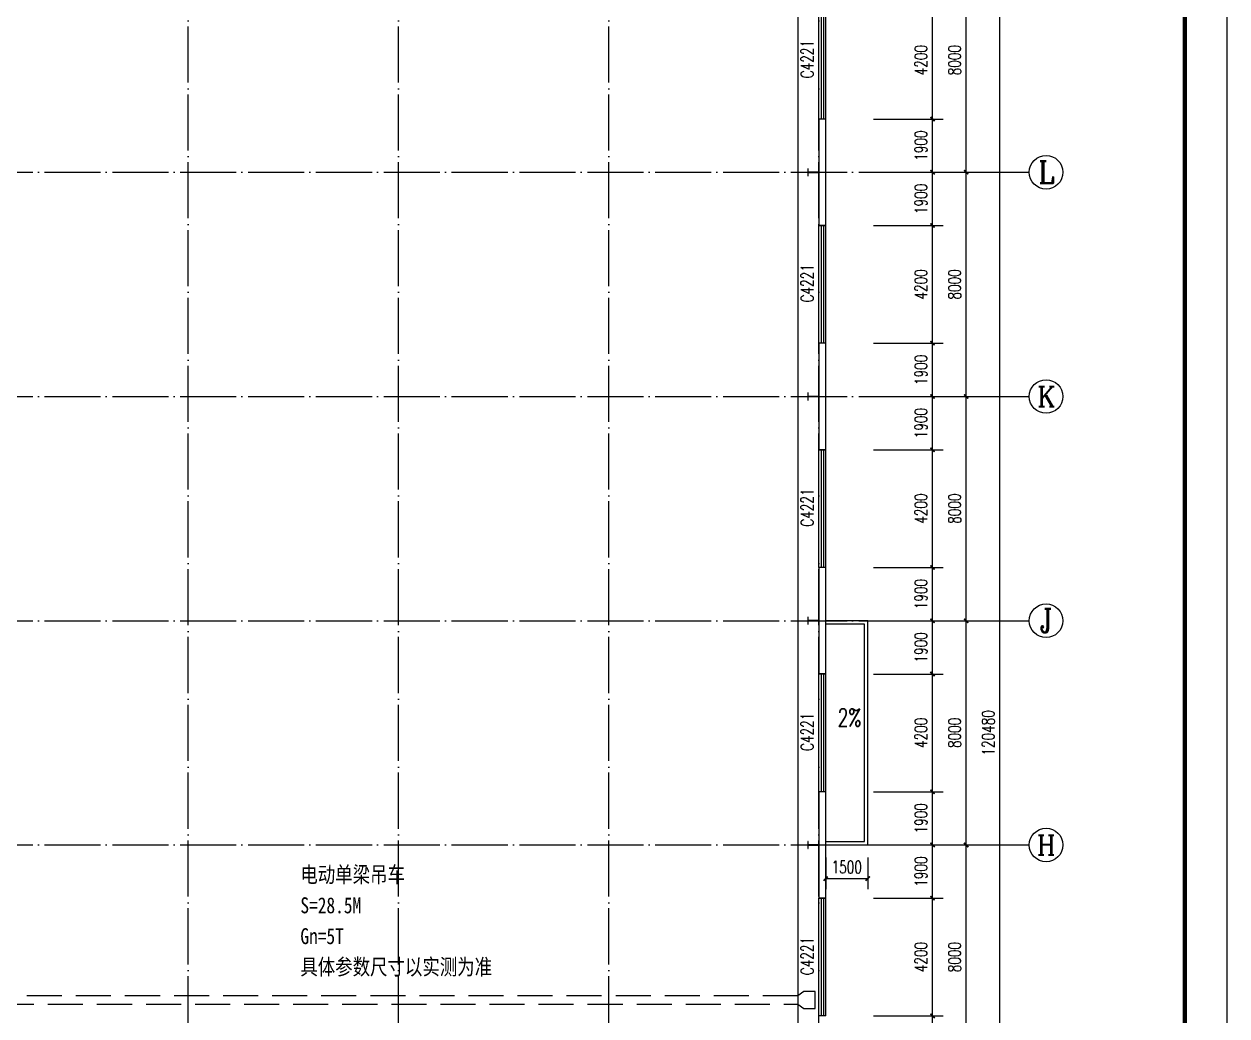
# Model space of a CAD drawing. Extents: x 14591016 to 15383666, y -730593 to -510197.
# Drawn here: x 14821716 to 14864616, y -656743 to -621354 of the extents above; entities that cross this region are included whole.
import ezdxf
from ezdxf.enums import TextEntityAlignment as Align

# ---------------------------------------------------------------- set-up
doc = ezdxf.new("R2010")
doc.units = 0
doc.header["$LTSCALE"] = 1000
doc.header["$MEASUREMENT"] = 0
doc.linetypes.add('DASH', pattern=[0.35, 0.25, -0.1])
doc.linetypes.add('DOTE', pattern=[2.42, 2, -0.2, 0.02, -0.2])
for name, color, linetype in [('AXIS', 3, 'Continuous'), ('AXIS_TEXT', 7, 'Continuous'), ('COLUMN', 2, 'Continuous'), ('DIM_SYMB', 3, 'Continuous'), ('DOTE', 1, 'DOTE'), ('PUB_DIM', 3, 'Continuous'), ('PUB_TEXT', 7, 'Continuous'), ('TK', 4, 'Continuous'), ('WALL-PARAPET', 6, 'Continuous'), ('WINDOW', 4, 'Continuous'), ('WINDOW_TEXT', 7, 'Continuous')]:
    doc.layers.add(name, color=color, linetype=linetype)
doc.styles.add('_TCH_AXIS', font='COMPLEX', dxfattribs={"bigfont": 'GBCBIG'})
doc.styles.add('_TCH_DIM', font='SIMPLEX', dxfattribs={"bigfont": 'GBCBIG'})
doc.styles.add('_TCH_DIM_T3', font='SIMPLEX', dxfattribs={"width": 0.705882, "bigfont": 'GBCBIG'})
doc.styles.add('_TCH_WINDOW', font='SIMPLEX', dxfattribs={"height": 3.5, "bigfont": 'GBCBIG'})
doc.styles.add('COMPLEX', font='COMPLEX')
doc.styles.add('宋体', font='', dxfattribs={"width": 0.8})
doc.styles.get('宋体').set_extended_font_data('SimSun')
doc.dimstyles.new('_TCH_ARCH&&150', dxfattribs={"dimtxt": 446.25, "dimasz": 150, "dimexe": 375, "dimexo": 450, "dimgap": 189.375, "dimtad": 1, "dimdec": 0, "dimzin": 0, "dimdsep": 46, "dimtxsty": '_TCH_DIM_T3', "dimblk": 'ARCHTICK', "dimcen": 0.09, "dimclrt": 7, "dimazin": 2, "dimtfac": 1, "dimtdec": 0, "dimtix": 1, "dimtmove": 2, "dimatfit": 3, "dimfxl": 0, "dimtolj": 1, "dimtzin": 0, "dimarcsym": 0})

# ---------------------------------------------------------------- blocks, each defined once
blk = doc.blocks.new('A$C797E1D2B')
at = {"layer": 'COLUMN'}
h = blk.add_hatch(color=256, dxfattribs=at)
h.paths.add_polyline_path([(125, 400), (250, 400), (250, 388), (130, 388), (130, 200), (125, 200)])
h.paths.add_polyline_path([(0, 400), (125, 400), (125, 200), (120, 200), (120, 388), (0, 388)])
h.paths.add_polyline_path([(0, 12), (120, 12), (120, 200), (125, 200), (125, 0), (0, 0)])
h.paths.add_polyline_path([(125, 200), (130, 200), (130, 12), (250, 12), (250, 0), (125, 0)])
blk.add_lwpolyline([(250, 0), (250, 12), (130, 12), (130, 388), (250, 388), (250, 400), (0, 400), (0, 388), (120, 388), (120, 12), (0, 12), (0, 0)], close=True, dxfattribs=at)
blk = doc.blocks.new('GeYuanFrame_74283803', base_point=(20.09, 4.53))
at = {"layer": 'TK'}
blk.add_lwpolyline([(20.09, 4.53), (20.09, 598.53), (1071.09, 598.53), (1071.09, 4.53)], close=True, dxfattribs=at)
at = {"layer": 'TK', "const_width": 1}
blk.add_lwpolyline([(45.09, 588.53), (1061.09, 588.53), (1061.09, 14.53), (45.09, 14.53)], close=True, dxfattribs=at)
blk = doc.blocks.new('$TCHSYS$WIN2D')
for p, q in [((-0.5, 0.5), (0.5, 0.5)), ((-0.5, 0.5), (-0.5, -0.5)), ((0.5, 0.5), (0.5, -0.5)), ((0.5, 0.167), (-0.5, 0.167)), ((0.5, -0.167), (-0.5, -0.167)), ((-0.5, -0.5), (0.5, -0.5))]:
    blk.add_line(p, q)
blk = doc.blocks.new('_AXISO')
blk.add_circle((0, 0), 0.5)
at = {"layer": 'AXIS_TEXT', "style": 'COMPLEX', "width": 1.041667}
blk.add_attdef('A', text='', height=0.56, dxfattribs=at).set_placement((-0.25, -0.28), (0.25, -0.28), align=Align.FIT)
blk = doc.blocks.new('_ArchTick')
at = {"color": 0, "linetype": 'ByBlock', "const_width": 0.4}
blk.add_lwpolyline([(-0.5, -0.5), (0.5, 0.5)], dxfattribs=at)
blk = doc.blocks.new('*D163')
at = {"layer": 'AXIS', "color": 0, "lineweight": -2}
for p, q in [((14852016, -586403), (14856891, -586403)), ((14856516, -706883), (14856516, -586403)), ((14852016, -706883), (14856891, -706883))]:
    blk.add_line(p, q, dxfattribs=at)
at = {"layer": 'Defpoints', "color": 0}
for p in [(14851566, -586403), (14856516, -586403), (14851566, -706883)]:
    blk.add_point(p, dxfattribs=at)
at = {"layer": 'AXIS', "color": 0, "lineweight": -2, "xscale": 150, "yscale": 150, "zscale": 150}
for p, rotation in [((14856516, -586403), 90), ((14856516, -706883), 270)]:
    blk.add_blockref('_ArchTick', p, dxfattribs=dict(at, rotation=rotation))
at = {"layer": 'AXIS', "color": 7, "insert": (14856104, -646643), "char_height": 446.2, "attachment_point": 5, "rotation": 90, "style": '_TCH_DIM_T3'}
blk.add_mtext('\\A1;120480', dxfattribs=at)
blk = doc.blocks.new('*D171')
at = {"layer": 'AXIS', "color": 0, "lineweight": -2}
for p, q in [((14852016, -650643), (14855691, -650643)), ((14855316, -658643), (14855316, -650643)), ((14852016, -658643), (14855691, -658643))]:
    blk.add_line(p, q, dxfattribs=at)
at = {"layer": 'Defpoints', "color": 0}
for p in [(14851566, -650643), (14855316, -650643), (14851566, -658643)]:
    blk.add_point(p, dxfattribs=at)
at = {"layer": 'AXIS', "color": 0, "lineweight": -2, "xscale": 150, "yscale": 150, "zscale": 150}
for p, rotation in [((14855316, -650643), 90), ((14855316, -658643), 270)]:
    blk.add_blockref('_ArchTick', p, dxfattribs=dict(at, rotation=rotation))
at = {"layer": 'AXIS', "color": 7, "insert": (14854904, -654643), "char_height": 446.2, "attachment_point": 5, "rotation": 90, "style": '_TCH_DIM_T3'}
blk.add_mtext('\\A1;8000', dxfattribs=at)
blk = doc.blocks.new('*D172')
at = {"layer": 'AXIS', "color": 0, "lineweight": -2}
for p, q in [((14852016, -642643), (14855691, -642643)), ((14855316, -650643), (14855316, -642643)), ((14852016, -650643), (14855691, -650643))]:
    blk.add_line(p, q, dxfattribs=at)
at = {"layer": 'Defpoints', "color": 0}
for p in [(14851566, -642643), (14855316, -642643), (14851566, -650643)]:
    blk.add_point(p, dxfattribs=at)
at = {"layer": 'AXIS', "color": 0, "lineweight": -2, "xscale": 150, "yscale": 150, "zscale": 150}
for p, rotation in [((14855316, -642643), 90), ((14855316, -650643), 270)]:
    blk.add_blockref('_ArchTick', p, dxfattribs=dict(at, rotation=rotation))
at = {"layer": 'AXIS', "color": 7, "insert": (14854904, -646643), "char_height": 446.2, "attachment_point": 5, "rotation": 90, "style": '_TCH_DIM_T3'}
blk.add_mtext('\\A1;8000', dxfattribs=at)
blk = doc.blocks.new('*D173')
at = {"layer": 'AXIS', "color": 0, "lineweight": -2}
for p, q in [((14852016, -634643), (14855691, -634643)), ((14855316, -642643), (14855316, -634643)), ((14852016, -642643), (14855691, -642643))]:
    blk.add_line(p, q, dxfattribs=at)
at = {"layer": 'Defpoints', "color": 0}
for p in [(14851566, -634643), (14855316, -634643), (14851566, -642643)]:
    blk.add_point(p, dxfattribs=at)
at = {"layer": 'AXIS', "color": 0, "lineweight": -2, "xscale": 150, "yscale": 150, "zscale": 150}
for p, rotation in [((14855316, -634643), 90), ((14855316, -642643), 270)]:
    blk.add_blockref('_ArchTick', p, dxfattribs=dict(at, rotation=rotation))
at = {"layer": 'AXIS', "color": 7, "insert": (14854904, -638643), "char_height": 446.2, "attachment_point": 5, "rotation": 90, "style": '_TCH_DIM_T3'}
blk.add_mtext('\\A1;8000', dxfattribs=at)
blk = doc.blocks.new('*D174')
at = {"layer": 'AXIS', "color": 0, "lineweight": -2}
for p, q in [((14852016, -626643), (14855691, -626643)), ((14855316, -634643), (14855316, -626643)), ((14852016, -634643), (14855691, -634643))]:
    blk.add_line(p, q, dxfattribs=at)
at = {"layer": 'Defpoints', "color": 0}
for p in [(14851566, -626643), (14855316, -626643), (14851566, -634643)]:
    blk.add_point(p, dxfattribs=at)
at = {"layer": 'AXIS', "color": 0, "lineweight": -2, "xscale": 150, "yscale": 150, "zscale": 150}
for p, rotation in [((14855316, -626643), 90), ((14855316, -634643), 270)]:
    blk.add_blockref('_ArchTick', p, dxfattribs=dict(at, rotation=rotation))
at = {"layer": 'AXIS', "color": 7, "insert": (14854904, -630643), "char_height": 446.2, "attachment_point": 5, "rotation": 90, "style": '_TCH_DIM_T3'}
blk.add_mtext('\\A1;8000', dxfattribs=at)
blk = doc.blocks.new('*D175')
at = {"layer": 'AXIS', "color": 0, "lineweight": -2}
for p, q in [((14852016, -618643), (14855691, -618643)), ((14855316, -626643), (14855316, -618643)), ((14852016, -626643), (14855691, -626643))]:
    blk.add_line(p, q, dxfattribs=at)
at = {"layer": 'Defpoints', "color": 0}
for p in [(14851566, -618643), (14855316, -618643), (14851566, -626643)]:
    blk.add_point(p, dxfattribs=at)
at = {"layer": 'AXIS', "color": 0, "lineweight": -2, "xscale": 150, "yscale": 150, "zscale": 150}
for p, rotation in [((14855316, -618643), 90), ((14855316, -626643), 270)]:
    blk.add_blockref('_ArchTick', p, dxfattribs=dict(at, rotation=rotation))
at = {"layer": 'AXIS', "color": 7, "insert": (14854904, -622643), "char_height": 446.2, "attachment_point": 5, "rotation": 90, "style": '_TCH_DIM_T3'}
blk.add_mtext('\\A1;8000', dxfattribs=at)
blk = doc.blocks.new('*D398')
at = {"layer": 'Defpoints', "color": 0}
for p in [(14850306, -650643), (14851806, -650643), (14851806, -651843)]:
    blk.add_point(p, dxfattribs=at)
at = {"layer": 'PUB_DIM', "color": 0, "lineweight": -2}
for p, q in [((14850306, -651093), (14850306, -652218)), ((14851806, -651093), (14851806, -652218)), ((14850306, -651843), (14851806, -651843))]:
    blk.add_line(p, q, dxfattribs=at)
at = {"layer": 'PUB_DIM', "color": 0, "lineweight": -2, "xscale": 150, "yscale": 150, "zscale": 150, "rotation": 180}
blk.add_blockref('_ArchTick', (14850306, -651843), dxfattribs=at)
at = {"layer": 'PUB_DIM', "color": 0, "lineweight": -2, "xscale": 150, "yscale": 150, "zscale": 150}
blk.add_blockref('_ArchTick', (14851806, -651843), dxfattribs=at)
at = {"layer": 'PUB_DIM', "color": 7, "insert": (14851056, -651430), "char_height": 446.2, "attachment_point": 5, "style": '_TCH_DIM_T3'}
blk.add_mtext('\\A1;1500', dxfattribs=at)
blk = doc.blocks.new('*D492')
at = {"layer": 'Defpoints', "color": 0}
for p in [(14851566, -656743), (14854116, -656743), (14851566, -658643)]:
    blk.add_point(p, dxfattribs=at)
at = {"layer": 'PUB_DIM', "color": 0, "lineweight": -2}
for p, q in [((14852016, -656743), (14854491, -656743)), ((14854116, -658643), (14854116, -656743)), ((14852016, -658643), (14854491, -658643))]:
    blk.add_line(p, q, dxfattribs=at)
at = {"layer": 'PUB_DIM', "color": 0, "lineweight": -2, "xscale": 150, "yscale": 150, "zscale": 150}
for p, rotation in [((14854116, -656743), 90), ((14854116, -658643), 270)]:
    blk.add_blockref('_ArchTick', p, dxfattribs=dict(at, rotation=rotation))
at = {"layer": 'PUB_DIM', "color": 7, "insert": (14853704, -657693), "char_height": 446.2, "attachment_point": 5, "rotation": 90, "style": '_TCH_DIM_T3'}
blk.add_mtext('\\A1;1900', dxfattribs=at)
blk = doc.blocks.new('*D493')
at = {"layer": 'Defpoints', "color": 0}
for p in [(14851566, -652543), (14854116, -652543), (14851566, -656743)]:
    blk.add_point(p, dxfattribs=at)
at = {"layer": 'PUB_DIM', "color": 0, "lineweight": -2}
for p, q in [((14852016, -652543), (14854491, -652543)), ((14854116, -656743), (14854116, -652543)), ((14852016, -656743), (14854491, -656743))]:
    blk.add_line(p, q, dxfattribs=at)
at = {"layer": 'PUB_DIM', "color": 0, "lineweight": -2, "xscale": 150, "yscale": 150, "zscale": 150}
for p, rotation in [((14854116, -652543), 90), ((14854116, -656743), 270)]:
    blk.add_blockref('_ArchTick', p, dxfattribs=dict(at, rotation=rotation))
at = {"layer": 'PUB_DIM', "color": 7, "insert": (14853704, -654643), "char_height": 446.2, "attachment_point": 5, "rotation": 90, "style": '_TCH_DIM_T3'}
blk.add_mtext('\\A1;4200', dxfattribs=at)
blk = doc.blocks.new('*D494')
at = {"layer": 'Defpoints', "color": 0}
for p in [(14851566, -650643), (14854116, -650643), (14851566, -652543)]:
    blk.add_point(p, dxfattribs=at)
at = {"layer": 'PUB_DIM', "color": 0, "lineweight": -2}
for p, q in [((14852016, -650643), (14854491, -650643)), ((14854116, -652543), (14854116, -650643)), ((14852016, -652543), (14854491, -652543))]:
    blk.add_line(p, q, dxfattribs=at)
at = {"layer": 'PUB_DIM', "color": 0, "lineweight": -2, "xscale": 150, "yscale": 150, "zscale": 150}
for p, rotation in [((14854116, -650643), 90), ((14854116, -652543), 270)]:
    blk.add_blockref('_ArchTick', p, dxfattribs=dict(at, rotation=rotation))
at = {"layer": 'PUB_DIM', "color": 7, "insert": (14853704, -651593), "char_height": 446.2, "attachment_point": 5, "rotation": 90, "style": '_TCH_DIM_T3'}
blk.add_mtext('\\A1;1900', dxfattribs=at)
blk = doc.blocks.new('*D495')
at = {"layer": 'Defpoints', "color": 0}
for p in [(14851566, -648743), (14854116, -648743), (14851566, -650643)]:
    blk.add_point(p, dxfattribs=at)
at = {"layer": 'PUB_DIM', "color": 0, "lineweight": -2}
for p, q in [((14852016, -648743), (14854491, -648743)), ((14854116, -650643), (14854116, -648743)), ((14852016, -650643), (14854491, -650643))]:
    blk.add_line(p, q, dxfattribs=at)
at = {"layer": 'PUB_DIM', "color": 0, "lineweight": -2, "xscale": 150, "yscale": 150, "zscale": 150}
for p, rotation in [((14854116, -648743), 90), ((14854116, -650643), 270)]:
    blk.add_blockref('_ArchTick', p, dxfattribs=dict(at, rotation=rotation))
at = {"layer": 'PUB_DIM', "color": 7, "insert": (14853704, -649693), "char_height": 446.2, "attachment_point": 5, "rotation": 90, "style": '_TCH_DIM_T3'}
blk.add_mtext('\\A1;1900', dxfattribs=at)
blk = doc.blocks.new('*D496')
at = {"layer": 'Defpoints', "color": 0}
for p in [(14851566, -644543), (14854116, -644543), (14851566, -648743)]:
    blk.add_point(p, dxfattribs=at)
at = {"layer": 'PUB_DIM', "color": 0, "lineweight": -2}
for p, q in [((14852016, -644543), (14854491, -644543)), ((14854116, -648743), (14854116, -644543)), ((14852016, -648743), (14854491, -648743))]:
    blk.add_line(p, q, dxfattribs=at)
at = {"layer": 'PUB_DIM', "color": 0, "lineweight": -2, "xscale": 150, "yscale": 150, "zscale": 150}
for p, rotation in [((14854116, -644543), 90), ((14854116, -648743), 270)]:
    blk.add_blockref('_ArchTick', p, dxfattribs=dict(at, rotation=rotation))
at = {"layer": 'PUB_DIM', "color": 7, "insert": (14853704, -646643), "char_height": 446.2, "attachment_point": 5, "rotation": 90, "style": '_TCH_DIM_T3'}
blk.add_mtext('\\A1;4200', dxfattribs=at)
blk = doc.blocks.new('*D497')
at = {"layer": 'Defpoints', "color": 0}
for p in [(14851566, -642643), (14854116, -642643), (14851566, -644543)]:
    blk.add_point(p, dxfattribs=at)
at = {"layer": 'PUB_DIM', "color": 0, "lineweight": -2}
for p, q in [((14852016, -642643), (14854491, -642643)), ((14854116, -644543), (14854116, -642643)), ((14852016, -644543), (14854491, -644543))]:
    blk.add_line(p, q, dxfattribs=at)
at = {"layer": 'PUB_DIM', "color": 0, "lineweight": -2, "xscale": 150, "yscale": 150, "zscale": 150}
for p, rotation in [((14854116, -642643), 90), ((14854116, -644543), 270)]:
    blk.add_blockref('_ArchTick', p, dxfattribs=dict(at, rotation=rotation))
at = {"layer": 'PUB_DIM', "color": 7, "insert": (14853704, -643593), "char_height": 446.2, "attachment_point": 5, "rotation": 90, "style": '_TCH_DIM_T3'}
blk.add_mtext('\\A1;1900', dxfattribs=at)
blk = doc.blocks.new('*D498')
at = {"layer": 'Defpoints', "color": 0}
for p in [(14851566, -640743), (14854116, -640743), (14851566, -642643)]:
    blk.add_point(p, dxfattribs=at)
at = {"layer": 'PUB_DIM', "color": 0, "lineweight": -2}
for p, q in [((14852016, -640743), (14854491, -640743)), ((14854116, -642643), (14854116, -640743)), ((14852016, -642643), (14854491, -642643))]:
    blk.add_line(p, q, dxfattribs=at)
at = {"layer": 'PUB_DIM', "color": 0, "lineweight": -2, "xscale": 150, "yscale": 150, "zscale": 150}
for p, rotation in [((14854116, -640743), 90), ((14854116, -642643), 270)]:
    blk.add_blockref('_ArchTick', p, dxfattribs=dict(at, rotation=rotation))
at = {"layer": 'PUB_DIM', "color": 7, "insert": (14853704, -641693), "char_height": 446.2, "attachment_point": 5, "rotation": 90, "style": '_TCH_DIM_T3'}
blk.add_mtext('\\A1;1900', dxfattribs=at)
blk = doc.blocks.new('*D499')
at = {"layer": 'Defpoints', "color": 0}
for p in [(14851566, -636543), (14854116, -636543), (14851566, -640743)]:
    blk.add_point(p, dxfattribs=at)
at = {"layer": 'PUB_DIM', "color": 0, "lineweight": -2}
for p, q in [((14852016, -636543), (14854491, -636543)), ((14854116, -640743), (14854116, -636543)), ((14852016, -640743), (14854491, -640743))]:
    blk.add_line(p, q, dxfattribs=at)
at = {"layer": 'PUB_DIM', "color": 0, "lineweight": -2, "xscale": 150, "yscale": 150, "zscale": 150}
for p, rotation in [((14854116, -636543), 90), ((14854116, -640743), 270)]:
    blk.add_blockref('_ArchTick', p, dxfattribs=dict(at, rotation=rotation))
at = {"layer": 'PUB_DIM', "color": 7, "insert": (14853704, -638643), "char_height": 446.2, "attachment_point": 5, "rotation": 90, "style": '_TCH_DIM_T3'}
blk.add_mtext('\\A1;4200', dxfattribs=at)
blk = doc.blocks.new('*D500')
at = {"layer": 'Defpoints', "color": 0}
for p in [(14851566, -634643), (14854116, -634643), (14851566, -636543)]:
    blk.add_point(p, dxfattribs=at)
at = {"layer": 'PUB_DIM', "color": 0, "lineweight": -2}
for p, q in [((14852016, -634643), (14854491, -634643)), ((14854116, -636543), (14854116, -634643)), ((14852016, -636543), (14854491, -636543))]:
    blk.add_line(p, q, dxfattribs=at)
at = {"layer": 'PUB_DIM', "color": 0, "lineweight": -2, "xscale": 150, "yscale": 150, "zscale": 150}
for p, rotation in [((14854116, -634643), 90), ((14854116, -636543), 270)]:
    blk.add_blockref('_ArchTick', p, dxfattribs=dict(at, rotation=rotation))
at = {"layer": 'PUB_DIM', "color": 7, "insert": (14853704, -635593), "char_height": 446.2, "attachment_point": 5, "rotation": 90, "style": '_TCH_DIM_T3'}
blk.add_mtext('\\A1;1900', dxfattribs=at)
blk = doc.blocks.new('*D501')
at = {"layer": 'Defpoints', "color": 0}
for p in [(14851566, -632743), (14854116, -632743), (14851566, -634643)]:
    blk.add_point(p, dxfattribs=at)
at = {"layer": 'PUB_DIM', "color": 0, "lineweight": -2}
for p, q in [((14852016, -632743), (14854491, -632743)), ((14854116, -634643), (14854116, -632743)), ((14852016, -634643), (14854491, -634643))]:
    blk.add_line(p, q, dxfattribs=at)
at = {"layer": 'PUB_DIM', "color": 0, "lineweight": -2, "xscale": 150, "yscale": 150, "zscale": 150}
for p, rotation in [((14854116, -632743), 90), ((14854116, -634643), 270)]:
    blk.add_blockref('_ArchTick', p, dxfattribs=dict(at, rotation=rotation))
at = {"layer": 'PUB_DIM', "color": 7, "insert": (14853704, -633693), "char_height": 446.2, "attachment_point": 5, "rotation": 90, "style": '_TCH_DIM_T3'}
blk.add_mtext('\\A1;1900', dxfattribs=at)
blk = doc.blocks.new('*D502')
at = {"layer": 'Defpoints', "color": 0}
for p in [(14851566, -628543), (14854116, -628543), (14851566, -632743)]:
    blk.add_point(p, dxfattribs=at)
at = {"layer": 'PUB_DIM', "color": 0, "lineweight": -2}
for p, q in [((14852016, -628543), (14854491, -628543)), ((14854116, -632743), (14854116, -628543)), ((14852016, -632743), (14854491, -632743))]:
    blk.add_line(p, q, dxfattribs=at)
at = {"layer": 'PUB_DIM', "color": 0, "lineweight": -2, "xscale": 150, "yscale": 150, "zscale": 150}
for p, rotation in [((14854116, -628543), 90), ((14854116, -632743), 270)]:
    blk.add_blockref('_ArchTick', p, dxfattribs=dict(at, rotation=rotation))
at = {"layer": 'PUB_DIM', "color": 7, "insert": (14853704, -630643), "char_height": 446.2, "attachment_point": 5, "rotation": 90, "style": '_TCH_DIM_T3'}
blk.add_mtext('\\A1;4200', dxfattribs=at)
blk = doc.blocks.new('*D503')
at = {"layer": 'Defpoints', "color": 0}
for p in [(14851566, -626643), (14854116, -626643), (14851566, -628543)]:
    blk.add_point(p, dxfattribs=at)
at = {"layer": 'PUB_DIM', "color": 0, "lineweight": -2}
for p, q in [((14852016, -626643), (14854491, -626643)), ((14854116, -628543), (14854116, -626643)), ((14852016, -628543), (14854491, -628543))]:
    blk.add_line(p, q, dxfattribs=at)
at = {"layer": 'PUB_DIM', "color": 0, "lineweight": -2, "xscale": 150, "yscale": 150, "zscale": 150}
for p, rotation in [((14854116, -626643), 90), ((14854116, -628543), 270)]:
    blk.add_blockref('_ArchTick', p, dxfattribs=dict(at, rotation=rotation))
at = {"layer": 'PUB_DIM', "color": 7, "insert": (14853704, -627593), "char_height": 446.2, "attachment_point": 5, "rotation": 90, "style": '_TCH_DIM_T3'}
blk.add_mtext('\\A1;1900', dxfattribs=at)
blk = doc.blocks.new('*D504')
at = {"layer": 'Defpoints', "color": 0}
for p in [(14851566, -624743), (14854116, -624743), (14851566, -626643)]:
    blk.add_point(p, dxfattribs=at)
at = {"layer": 'PUB_DIM', "color": 0, "lineweight": -2}
for p, q in [((14852016, -624743), (14854491, -624743)), ((14854116, -626643), (14854116, -624743)), ((14852016, -626643), (14854491, -626643))]:
    blk.add_line(p, q, dxfattribs=at)
at = {"layer": 'PUB_DIM', "color": 0, "lineweight": -2, "xscale": 150, "yscale": 150, "zscale": 150}
for p, rotation in [((14854116, -624743), 90), ((14854116, -626643), 270)]:
    blk.add_blockref('_ArchTick', p, dxfattribs=dict(at, rotation=rotation))
at = {"layer": 'PUB_DIM', "color": 7, "insert": (14853704, -625693), "char_height": 446.2, "attachment_point": 5, "rotation": 90, "style": '_TCH_DIM_T3'}
blk.add_mtext('\\A1;1900', dxfattribs=at)
blk = doc.blocks.new('*D505')
at = {"layer": 'Defpoints', "color": 0}
for p in [(14851566, -620543), (14854116, -620543), (14851566, -624743)]:
    blk.add_point(p, dxfattribs=at)
at = {"layer": 'PUB_DIM', "color": 0, "lineweight": -2}
for p, q in [((14852016, -620543), (14854491, -620543)), ((14854116, -624743), (14854116, -620543)), ((14852016, -624743), (14854491, -624743))]:
    blk.add_line(p, q, dxfattribs=at)
at = {"layer": 'PUB_DIM', "color": 0, "lineweight": -2, "xscale": 150, "yscale": 150, "zscale": 150}
for p, rotation in [((14854116, -620543), 90), ((14854116, -624743), 270)]:
    blk.add_blockref('_ArchTick', p, dxfattribs=dict(at, rotation=rotation))
at = {"layer": 'PUB_DIM', "color": 7, "insert": (14853704, -622643), "char_height": 446.2, "attachment_point": 5, "rotation": 90, "style": '_TCH_DIM_T3'}
blk.add_mtext('\\A1;4200', dxfattribs=at)

msp = doc.modelspace()

# ---------------------------------------------------------------- linework, layer by layer
at = {"linetype": 'DASH', "ltscale": 1.5, "const_width": 50}
msp.add_lwpolyline([(14849316.1, -706642.5), (14849316.1, -586642.5)], dxfattribs=at)
at = {"ltscale": 0.5}
for points in [[(14850306.1, -650642.5), (14851806.1, -650642.5), (14851806.1, -642642.5), (14850306.1, -642642.5)], [(14850306.1, -650522.5), (14851686.1, -650522.5), (14851686.1, -642762.5), (14850306.1, -642762.5)]]:
    msp.add_lwpolyline(points, dxfattribs=at)
at = {"color": 4, "linetype": 'DASH', "ltscale": 5}
msp.add_lwpolyline([(14820816.1, -656021.9), (14820600.5, -655871.9), (14820200.5, -655871.9), (14820200.5, -656471.9), (14820600.5, -656471.9), (14820816.1, -656321.9), (14849316.1, -656321.9), (14849531.8, -656471.9), (14849931.8, -656471.9), (14849931.8, -655871.9), (14849531.8, -655871.9), (14849316.1, -656021.9)], close=True, dxfattribs=at)
at = {"layer": 'AXIS'}
for p, q in [((14851566.1, -626642.5), (14857566.1, -626642.5)), ((14851566.1, -634642.5), (14857566.1, -634642.5)), ((14851566.1, -642642.5), (14857566.1, -642642.5)), ((14851566.1, -650642.5), (14857566.1, -650642.5))]:
    msp.add_line(p, q, dxfattribs=at)
at = {"layer": 'DIM_SYMB'}
msp.add_lwpolyline([(14850586.1, -646642.5, 0, 0, 0), (14851236.1, -646642.5, 120, 0, 0), (14851686.1, -646642.5, 0, 0, 0)], format="xyseb", dxfattribs=at)
at = {"layer": 'DOTE'}
for p, q in [((14827566.1, -708142.5), (14827566.1, -585142.5)), ((14835066.1, -708142.5), (14835066.1, -585142.5)), ((14842566.1, -708142.5), (14842566.1, -585142.5)), ((14850066.1, -708142.5), (14850066.1, -585142.5)), ((14788566.1, -626642.5), (14851566.1, -626642.5)), ((14788566.1, -634642.5), (14851566.1, -634642.5)), ((14788566.1, -642642.5), (14851566.1, -642642.5)), ((14788566.1, -650642.5), (14851566.1, -650642.5))]:
    msp.add_line(p, q, dxfattribs=at)
at = {"layer": 'WALL-PARAPET'}
for p, q in [((14850306.1, -624742.5), (14850066.1, -624742.5)), ((14850066.1, -624742.5), (14850066.1, -628542.5)), ((14850306.1, -628542.5), (14850306.1, -624742.5)), ((14850066.1, -628542.5), (14850306.1, -628542.5)), ((14850306.1, -632742.5), (14850066.1, -632742.5)), ((14850066.1, -632742.5), (14850066.1, -636542.5)), ((14850306.1, -636542.5), (14850306.1, -632742.5)), ((14850066.1, -636542.5), (14850306.1, -636542.5)), ((14850306.1, -640742.5), (14850066.1, -640742.5)), ((14850066.1, -640742.5), (14850066.1, -644542.5)), ((14850306.1, -644542.5), (14850306.1, -640742.5)), ((14850066.1, -644542.5), (14850306.1, -644542.5)), ((14850306.1, -648742.5), (14850066.1, -648742.5)), ((14850066.1, -648742.5), (14850066.1, -652542.5)), ((14850306.1, -652542.5), (14850306.1, -648742.5)), ((14850066.1, -652542.5), (14850306.1, -652542.5))]:
    msp.add_line(p, q, dxfattribs=at)

# ---------------------------------------------------------------- block references
at = {"xscale": 150, "yscale": 150, "zscale": 150, "rotation": 270}
msp.add_blockref('GeYuanFrame_74283803', (14775516.1, -572942.5), dxfattribs=at)
at = {"rotation": 270}
for p in [(14849666.1, -626517.5), (14849666.1, -634517.5), (14849666.1, -642517.5), (14849666.1, -650517.5)]:
    msp.add_blockref('A$C797E1D2B', p, dxfattribs=at)
at = {"layer": 'AXIS'}
ref = msp.add_blockref('_AXISO', (14858166.1, -626642.5), dxfattribs=dict(at, xscale=1200, yscale=1200, zscale=1200))
ref.add_attrib('A', 'L', dxfattribs={"layer": 'AXIS_TEXT', "ltscale": 0.5, "height": 781.2, "style": '_TCH_AXIS'}).set_placement((14857887.1, -627033.1), (14858445.1, -627033.1), align=Align.FIT)
ref = msp.add_blockref('_AXISO', (14858166.1, -634642.5), dxfattribs=dict(at, xscale=1200, yscale=1200, zscale=1200))
ref.add_attrib('A', 'K', dxfattribs={"layer": 'AXIS_TEXT', "ltscale": 0.5, "height": 711.9, "style": '_TCH_AXIS'}).set_placement((14857844.1, -634998.5), (14858488.2, -634998.5), align=Align.FIT)
ref = msp.add_blockref('_AXISO', (14858166.1, -642642.5), dxfattribs=dict(at, xscale=1200, yscale=1200, zscale=1200))
ref.add_attrib('A', 'J', dxfattribs={"layer": 'AXIS_TEXT', "ltscale": 0.5, "height": 850.4, "style": '_TCH_AXIS'}).set_placement((14857943.4, -643067.7), (14858388.9, -643067.7), align=Align.FIT)
ref = msp.add_blockref('_AXISO', (14858166.1, -650642.5), dxfattribs=dict(at, xscale=1200, yscale=1200, zscale=1200))
ref.add_attrib('A', 'H', dxfattribs={"layer": 'AXIS_TEXT', "ltscale": 0.5, "height": 695.2, "style": '_TCH_AXIS'}).set_placement((14857835.1, -650990.1), (14858497.2, -650990.1), align=Align.FIT)
at = {"layer": 'WINDOW'}
ref = msp.add_blockref('$TCHSYS$WIN2D', (14850186.1, -622642.5), dxfattribs=dict(at, xscale=4200, yscale=-240, zscale=4200, rotation=90))
ref.add_attrib('A', 'C4221', (14849869.4, -623287.5), dxfattribs={"layer": 'WINDOW_TEXT', "ltscale": 0.5, "height": 446.25, "rotation": 90, "style": '_TCH_WINDOW', "width": 0.705882})
ref = msp.add_blockref('$TCHSYS$WIN2D', (14850186.1, -630642.5), dxfattribs=dict(at, xscale=4200, yscale=-240, zscale=4200, rotation=90))
ref.add_attrib('A', 'C4221', (14849869.4, -631287.5), dxfattribs={"layer": 'WINDOW_TEXT', "ltscale": 0.5, "height": 446.25, "rotation": 90, "style": '_TCH_WINDOW', "width": 0.705882})
ref = msp.add_blockref('$TCHSYS$WIN2D', (14850186.1, -638642.5), dxfattribs=dict(at, xscale=4200, yscale=-240, zscale=4200, rotation=90))
ref.add_attrib('A', 'C4221', (14849869.4, -639287.5), dxfattribs={"layer": 'WINDOW_TEXT', "ltscale": 0.5, "height": 446.25, "rotation": 90, "style": '_TCH_WINDOW', "width": 0.705882})
ref = msp.add_blockref('$TCHSYS$WIN2D', (14850186.1, -646642.5), dxfattribs=dict(at, xscale=4200, yscale=-240, zscale=4200, rotation=90))
ref.add_attrib('A', 'C4221', (14849869.4, -647287.5), dxfattribs={"layer": 'WINDOW_TEXT', "ltscale": 0.5, "height": 446.25, "rotation": 90, "style": '_TCH_WINDOW', "width": 0.705882})
ref = msp.add_blockref('$TCHSYS$WIN2D', (14850186.1, -654642.5), dxfattribs=dict(at, xscale=4200, yscale=-240, zscale=4200, rotation=90))
ref.add_attrib('A', 'C4221', (14849869.4, -655287.5), dxfattribs={"layer": 'WINDOW_TEXT', "ltscale": 0.5, "height": 446.25, "rotation": 90, "style": '_TCH_WINDOW', "width": 0.705882})

# ---------------------------------------------------------------- texts
at = {"layer": 'PUB_TEXT'}
for s, height, style, width, p in [('2%%%', 637.5, '_TCH_DIM', 0.705882, (14850729, -646417.5)), ('电动单梁吊车', 569.62, '宋体', 0.8, (14831570.4, -651980.3)), ('S=28.5M', 569.62, '宋体', 0.8, (14831570.4, -653080.3)), ('Gn=5T', 569.62, '宋体', 0.8, (14831570.4, -654180.3)), ('具体参数尺寸以实测为准', 569.62, '宋体', 0.8, (14831570.4, -655274.8))]:
    msp.add_text(s, height=height, dxfattribs=dict(at, style=style, width=width)).set_placement(p)

# ---------------------------------------------------------------- dimensions: what is measured, and where the dimension line sits
at = {"layer": 'AXIS'}
for p1, p2, distance, text, picture, middle in [((14851566.1, -706882.5), (14851566.1, -586402.5), -4950, '120480', '*D163', (14856103.6, -646642.5)), ((14851566.1, -626642.5), (14851566.1, -618642.5), -3750, '8000', '*D175', (14854903.6, -622642.5)), ((14851566.1, -634642.5), (14851566.1, -626642.5), -3750, '8000', '*D174', (14854903.6, -630642.5)), ((14851566.1, -642642.5), (14851566.1, -634642.5), -3750, '8000', '*D173', (14854903.6, -638642.5)), ((14851566.1, -650642.5), (14851566.1, -642642.5), -3750, '8000', '*D172', (14854903.6, -646642.5)), ((14851566.1, -658642.5), (14851566.1, -650642.5), -3750, '8000', '*D171', (14854903.6, -654642.5))]:
    dim = msp.add_aligned_dim(p1=p1, p2=p2, distance=distance, text=text, dimstyle='_TCH_ARCH&&150', dxfattribs=at)
    dim.commit()
    dim.dimension.update_dxf_attribs({"geometry": picture, "text_midpoint": middle})
at = {"layer": 'PUB_DIM'}
for p1, p2, distance, text, picture, middle in [((14851566.1, -624742.5), (14851566.1, -620542.5), -2550, '4200', '*D505', (14853703.6, -622642.5)), ((14851566.1, -626642.5), (14851566.1, -624742.5), -2550, '1900', '*D504', (14853703.6, -625692.5)), ((14851566.1, -628542.5), (14851566.1, -626642.5), -2550, '1900', '*D503', (14853703.6, -627592.5)), ((14851566.1, -632742.5), (14851566.1, -628542.5), -2550, '4200', '*D502', (14853703.6, -630642.5)), ((14851566.1, -634642.5), (14851566.1, -632742.5), -2550, '1900', '*D501', (14853703.6, -633692.5)), ((14851566.1, -636542.5), (14851566.1, -634642.5), -2550, '1900', '*D500', (14853703.6, -635592.5)), ((14851566.1, -640742.5), (14851566.1, -636542.5), -2550, '4200', '*D499', (14853703.6, -638642.5)), ((14851566.1, -642642.5), (14851566.1, -640742.5), -2550, '1900', '*D498', (14853703.6, -641692.5)), ((14851566.1, -644542.5), (14851566.1, -642642.5), -2550, '1900', '*D497', (14853703.6, -643592.5)), ((14851566.1, -648742.5), (14851566.1, -644542.5), -2550, '4200', '*D496', (14853703.6, -646642.5)), ((14851566.1, -650642.5), (14851566.1, -648742.5), -2550, '1900', '*D495', (14853703.6, -649692.5)), ((14850306.1, -650642.5), (14851806.1, -650642.5), -1200, '1500', '*D398', (14851056.1, -651430)), ((14851566.1, -652542.5), (14851566.1, -650642.5), -2550, '1900', '*D494', (14853703.6, -651592.5)), ((14851566.1, -656742.5), (14851566.1, -652542.5), -2550, '4200', '*D493', (14853703.6, -654642.5)), ((14851566.1, -658642.5), (14851566.1, -656742.5), -2550, '1900', '*D492', (14853703.6, -657692.5))]:
    dim = msp.add_aligned_dim(p1=p1, p2=p2, distance=distance, text=text, dimstyle='_TCH_ARCH&&150', dxfattribs=at)
    dim.commit()
    dim.dimension.update_dxf_attribs({"geometry": picture, "text_midpoint": middle})

doc.saveas('drawing.dxf')
